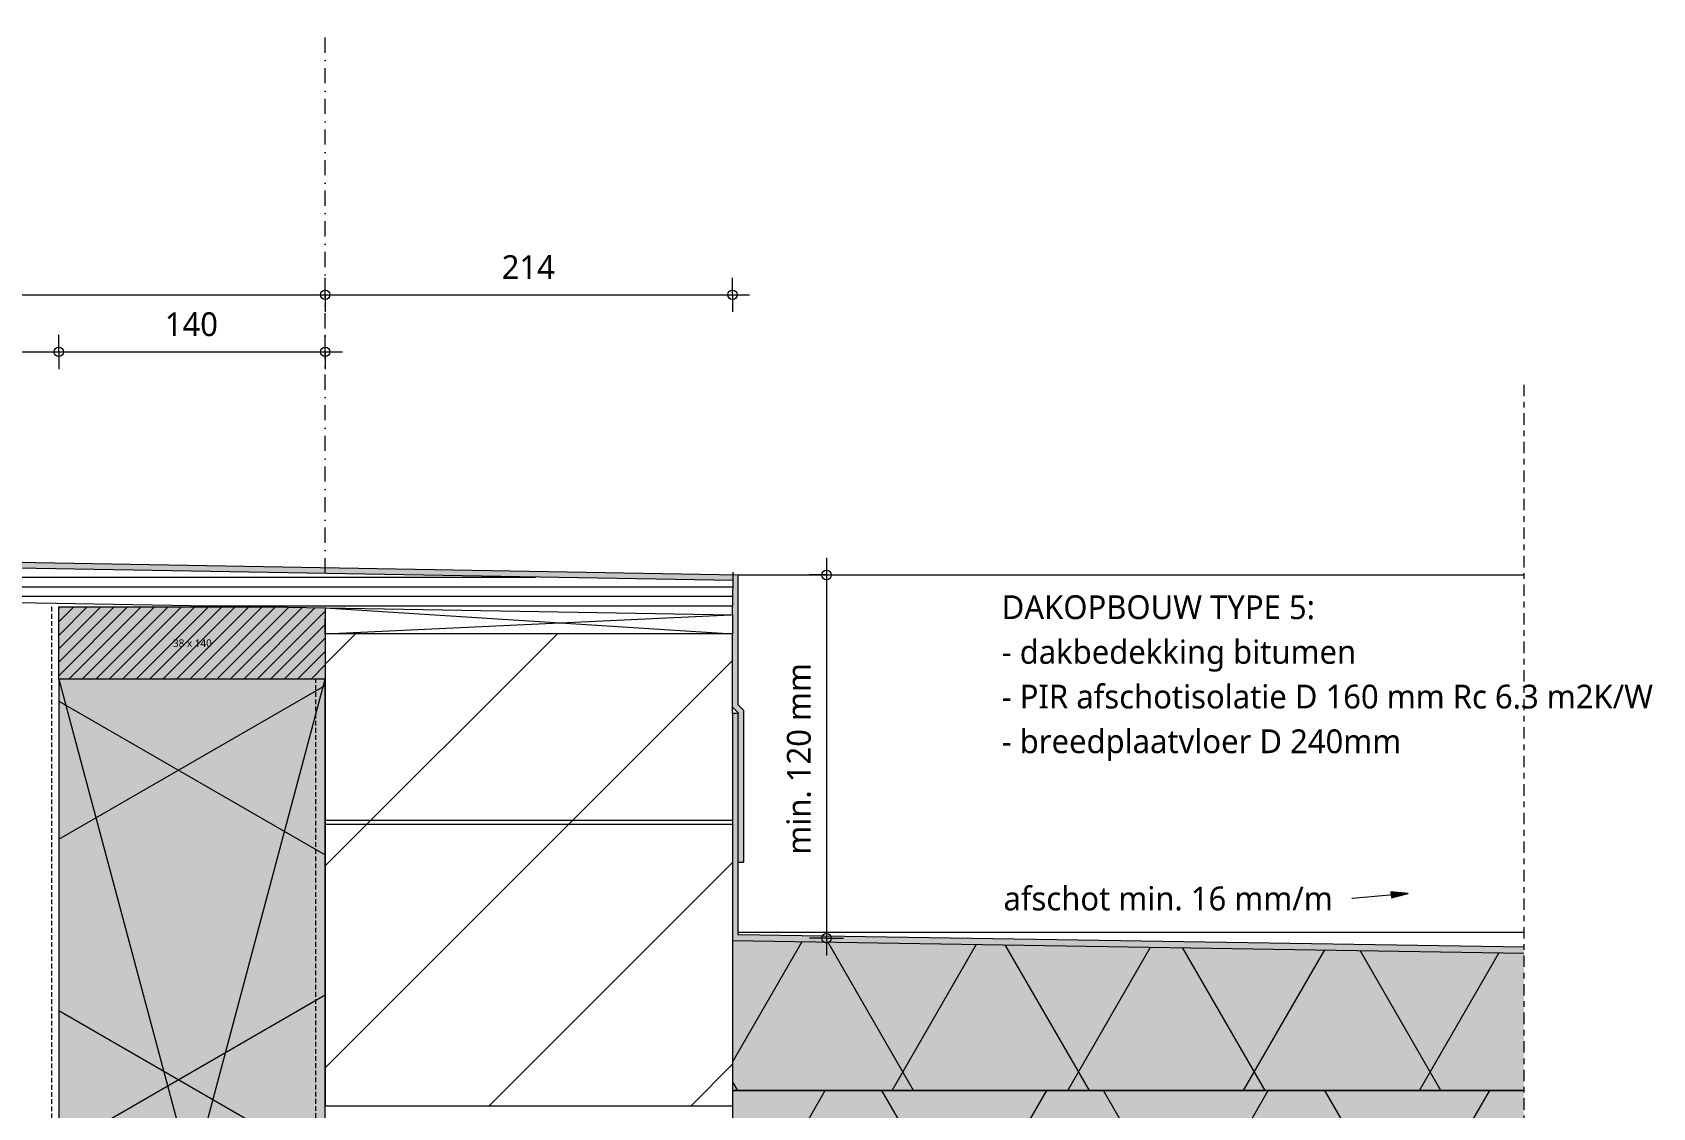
# Model space of a CAD drawing. Header units: millimetres. Extents: x -435 to 27166, y -19117 to 26500.
# Drawn here: x 7949 to 8800, y 7021 to 7586 of the extents above; entities that cross this region are included whole.
import ezdxf

# ---------------------------------------------------------------- set-up
doc = ezdxf.new("R2010")
doc.units = ezdxf.units.MM
for name, pattern in [('MV_center', [15, 6, -3, 3, -3]), ('MV_hidden', [3.75, 2.5, -1.25]), ('MV_stramien', [16, 8, -4, 0, -4])]:
    doc.linetypes.add(name, pattern=pattern)
for name, color, linetype, lineweight in [('A-ANNO-DIMS', 211, 'Continuous', 13), ('A-ANNO-DIMS-5', 211, 'Continuous', 13), ('A-ANNO-NOTE', 131, 'Continuous', 18), ('A-DETL', 90, 'Continuous', 13), ('A-DETL-GENF', 92, 'Continuous', 18), ('A-DETL-MEDM', 33, 'Continuous', 18), ('G-ANNO-TEXT', 231, 'Continuous', 13)]:
    doc.layers.add(name, color=color, linetype=linetype, lineweight=lineweight)
doc.styles.add('Segoe UI_1', font='segoeui.ttf', dxfattribs={"height": 4})
doc.styles.add('Segoe UI_3', font='segoeui.ttf', dxfattribs={"height": 12.5})
doc.styles.add('Segoe UI_B', font='segoeui.ttf', dxfattribs={"height": 12.5})
doc.dimstyles.new('2_5_mm_4', dxfattribs={"dimscale": 304.8, "dimtxt": 13.092049, "dimasz": 0.016404, "dimexe": 0.029528, "dimexo": 0.0625, "dimgap": 0.014764, "dimtad": 1, "dimdec": 0, "dimzin": 0, "dimdsep": 46, "dimtxsty": 'Segoe UI_3', "dimblk1": 'DOTBLANK', "dimblk2": 'DOTBLANK', "dimsah": 1, "dimcen": 0.09, "dimdle": 0.029528, "dimazin": 0, "dimtfac": 1, "dimtdec": 4, "dimtix": 1, "dimtmove": 0, "dimatfit": 3, "dimfxl": 0.029528, "dimfxlon": 1, "dimtvp": 1, "dimtfill": 1, "dimtolj": 1, "dimtzin": 0, "dimarcsym": 2})

# ---------------------------------------------------------------- blocks, each defined once
blk = doc.blocks.new('42 isolatie - Type 1-3763089-Details Appartement')
at = {"layer": 'A-DETL-GENF'}
blk.add_hatch(color=256, dxfattribs=at).paths.add_polyline_path([(523.41, 140.8), (0.28, 140.8), (0.28, 0.8), (523.41, 0.8)])
at = {"layer": 'A-DETL-GENF', "lineweight": 13}
h = blk.add_hatch(dxfattribs=at)
h.set_pattern_fill('FP_8', color=256, style=0, pattern_type=2)
h.set_pattern_definition([(60, (-857.8, 704), (-121.936, 70.4), []), (120, (-857.8, 704), (-121.936, -70.4), [])])
h.paths.add_polyline_path([(523.41, 140.8), (0.28, 140.8), (0.28, 0.8), (523.41, 0.8)])
at = {"layer": 'A-DETL-GENF'}
for p, q in [((224.44, 140.8), (0.28, 140.8)), ((0.28, 140.8), (0.28, 0.8)), ((224.44, 140.8), (0.28, 140.8)), ((316.44, 140.8), (224.44, 140.8)), ((316.44, 140.8), (224.44, 140.8)), ((523.41, 140.8), (316.44, 140.8)), ((523.41, 0.8), (523.41, 140.8)), ((0.28, 0.8), (523.41, 0.8)), ((0.28, 0.8), (523.41, 0.8))]:
    blk.add_line(p, q, dxfattribs=at)
blk = doc.blocks.new('00 hout_rechthoekig_sls - SLS 38x140-V106-Details Appartement')
at = {"layer": 'A-DETL-GENF', "lineweight": 13}
blk.add_hatch(color=256, dxfattribs=at).paths.add_polyline_path([(140, -38), (140, -0.48), (112.34, 0), (0, 0), (0, -38)])
at = {"layer": 'A-DETL-MEDM', "lineweight": 13}
h = blk.add_hatch(dxfattribs=at)
h.set_pattern_fill('FP_124', color=256, style=0, pattern_type=2)
h.set_pattern_definition([(45, (-7962.809, -7284.412), (-3.535534, 3.535534), [])])
h.paths.add_polyline_path([(140, -38), (140, -0.48), (112.34, 0), (0, 0), (0, -38)])
at = {"layer": 'A-DETL-MEDM'}
for p, q in [((0, 0), (112.34, 0)), ((0, -38), (0, 0)), ((140, -0.48), (140, -14.16)), ((140, -0.48), (140, -14.16)), ((140, -0.48), (140, -14.16)), ((140, -14.16), (140, -38)), ((140, -14.16), (140, -38)), ((140, -14.16), (140, -38)), ((140, -38), (0, -38)), ((140, -38), (0, -38))]:
    blk.add_line(p, q, dxfattribs=at)
blk = doc.blocks.new('42 isolatie - Type 1-V111-Details Appartement')
at = {"layer": 'A-DETL-GENF'}
blk.add_hatch(color=256, dxfattribs=at).paths.add_polyline_path([(0.28, 0.8), (416.08, 0.8), (416.08, 100.8), (0.28, 100.8)])
at = {"layer": 'A-DETL-GENF', "lineweight": 13}
h = blk.add_hatch(dxfattribs=at)
h.set_pattern_fill('FP_86', color=256, style=0, pattern_type=2)
h.set_pattern_definition([(60, (0, 0), (-87.295, 50.4), []), (120, (0, 0), (-87.295, -50.4), [])])
h.paths.add_polyline_path([(0.28, 0.8), (416.08, 0.8), (416.08, 100.8), (0.28, 100.8)])
at = {"layer": 'A-DETL-GENF'}
for p, q in [((416.08, 100.8), (0.28, 100.8)), ((0.28, 100.8), (0.28, 0.8)), ((0.28, 100.8), (0.28, 0.8)), ((0.28, 0.8), (416.08, 0.8)), ((0.28, 0.8), (416.08, 0.8))]:
    blk.add_line(p, q, dxfattribs=at)
blk = doc.blocks.new('42 isolatie - Type 1-V112-Details Appartement')
at = {"layer": 'A-DETL-GENF'}
blk.add_hatch(color=256, dxfattribs=at).paths.add_polyline_path([(0.28, 0.8), (416.08, 0.8), (416.08, 73.04), (0.28, 79.7), (0.28, 72.96)])
at = {"layer": 'A-DETL-GENF', "lineweight": 13}
h = blk.add_hatch(dxfattribs=at)
h.set_pattern_fill('FP_87', color=256, style=0, pattern_type=2)
h.set_pattern_definition([(60, (0, 0), (-69.282, 40), []), (120, (0, 0), (-69.282, -40), [])])
h.paths.add_polyline_path([(0.28, 0.8), (416.08, 0.8), (416.08, 73.04), (0.28, 79.7), (0.28, 72.96)])
at = {"layer": 'A-DETL-GENF'}
for p, q in [((0.28, 79.7), (0.28, 0.8)), ((0.28, 79.7), (0.28, 0.8)), ((0.28, 0.8), (416.08, 0.8)), ((0.28, 0.8), (416.08, 0.8))]:
    blk.add_line(p, q, dxfattribs=at)
blk = doc.blocks.new('NLRS_00_DI_maskeer - Type 1-4234981-Details Appartement')
at = {"layer": 'A-DETL-GENF', "linetype": 'MV_center'}
blk.add_line((710.86, 0), (-100, 0), dxfattribs=at)
blk = doc.blocks.new('DIMBLOCK450-Details Appartement')
at = {"layer": 'A-ANNO-DIMS-5'}
for p, q in [((7588.81, 7418.39), (7588.81, 7427.39)), ((7962.81, 7418.39), (7962.81, 7427.39)), ((7588.81, 7418.39), (7962.81, 7418.39)), ((7588.81, 7418.39), (7588.81, 7409.39)), ((7962.81, 7418.39), (7962.81, 7409.39))]:
    blk.add_line(p, q, dxfattribs=at)
for centre in [(7588.81, 7418.39), (7962.81, 7418.39)]:
    blk.add_circle(centre, 2.5, dxfattribs=at)
at = {"layer": 'A-ANNO-DIMS-5', "color": 0, "insert": (7761.53, 7439.2), "char_height": 12.5, "width": 34.2774, "attachment_point": 1, "line_spacing_factor": 1.142579, "style": 'Segoe UI_3', "bg_fill": 3, "box_fill_scale": 1.25, "bg_fill_color": 9, "bg_fill_true_color": 13158600, "bg_fill_transparency": 0}
blk.add_mtext('374', dxfattribs=at)
blk = doc.blocks.new('_DotBlank')
at = {"color": 0, "linetype": 'ByBlock', "lineweight": -2}
blk.add_line((-0.5, 0), (-1, 0), dxfattribs=at)
blk.add_circle((0, 0), 0.5, dxfattribs=at)
blk = doc.blocks.new('DIMBLOCK451-Details Appartement')
at = {"layer": 'A-ANNO-DIMS-5'}
for p, q in [((7962.81, 7418.39), (7962.81, 7427.39)), ((8102.81, 7418.39), (8102.81, 7427.39)), ((7962.81, 7418.39), (8111.81, 7418.39)), ((7962.81, 7418.39), (7962.81, 7409.39)), ((8102.81, 7418.39), (8102.81, 7409.39))]:
    blk.add_line(p, q, dxfattribs=at)
for centre in [(7962.81, 7418.39), (8102.81, 7418.39)]:
    blk.add_circle(centre, 2.5, dxfattribs=at)
at = {"layer": 'A-ANNO-DIMS-5', "color": 0, "insert": (8018.53, 7439.2), "char_height": 12.5, "width": 34.2774, "attachment_point": 1, "line_spacing_factor": 1.142579, "style": 'Segoe UI_3', "bg_fill": 3, "box_fill_scale": 1.25, "bg_fill_color": 9, "bg_fill_true_color": 13158600, "bg_fill_transparency": 0}
blk.add_mtext('140', dxfattribs=at)
blk = doc.blocks.new('DIMBLOCK456-Details Appartement')
at = {"layer": 'A-ANNO-DIMS-5'}
for p, q in [((8366.2, 7310.15), (8366.2, 7101.25)), ((8366.2, 7301.15), (8357.2, 7301.15)), ((8366.2, 7301.15), (8375.2, 7301.15)), ((8366.2, 7110.25), (8357.2, 7110.25)), ((8366.2, 7110.25), (8375.2, 7110.25))]:
    blk.add_line(p, q, dxfattribs=at)
for centre in [(8366.2, 7301.15), (8366.2, 7110.25)]:
    blk.add_circle(centre, 2.5, dxfattribs=at)
at = {"layer": 'A-ANNO-DIMS-5', "color": 0, "insert": (8345.39, 7154.16), "char_height": 12.5, "width": 123.6842, "attachment_point": 1, "rotation": 90, "line_spacing_factor": 1.142579, "style": 'Segoe UI_3', "bg_fill": 3, "box_fill_scale": 1.25, "bg_fill_color": 9, "bg_fill_true_color": 13158600, "bg_fill_transparency": 0}
blk.add_mtext('min. 120 mm', dxfattribs=at)
blk = doc.blocks.new('DIMBLOCK458-Details Appartement')
at = {"layer": 'A-ANNO-DIMS-5'}
for p, q in [((7488.81, 7448.39), (7488.81, 7457.39)), ((8102.81, 7448.39), (8102.81, 7457.39)), ((7479.81, 7448.39), (8102.81, 7448.39)), ((7488.81, 7448.39), (7488.81, 7439.39)), ((8102.81, 7448.39), (8102.81, 7439.39))]:
    blk.add_line(p, q, dxfattribs=at)
for centre in [(7488.81, 7448.39), (8102.81, 7448.39)]:
    blk.add_circle(centre, 2.5, dxfattribs=at)
at = {"layer": 'A-ANNO-DIMS-5', "color": 0, "insert": (7781.53, 7469.2), "char_height": 12.5, "width": 34.2774, "attachment_point": 1, "line_spacing_factor": 1.142579, "style": 'Segoe UI_3', "bg_fill": 3, "box_fill_scale": 1.25, "bg_fill_color": 9, "bg_fill_true_color": 13158600, "bg_fill_transparency": 0}
blk.add_mtext('614', dxfattribs=at)
blk = doc.blocks.new('DIMBLOCK459-Details Appartement')
at = {"layer": 'A-ANNO-DIMS-5'}
for p, q in [((8102.81, 7448.39), (8102.81, 7457.39)), ((8316.81, 7448.39), (8316.81, 7457.39)), ((8102.81, 7448.39), (8325.81, 7448.39)), ((8102.81, 7448.39), (8102.81, 7439.39)), ((8316.81, 7448.39), (8316.81, 7439.39))]:
    blk.add_line(p, q, dxfattribs=at)
for centre in [(8102.81, 7448.39), (8316.81, 7448.39)]:
    blk.add_circle(centre, 2.5, dxfattribs=at)
at = {"layer": 'A-ANNO-DIMS-5', "color": 0, "insert": (8195.53, 7469.2), "char_height": 12.5, "width": 34.2774, "attachment_point": 1, "line_spacing_factor": 1.142579, "style": 'Segoe UI_3', "bg_fill": 3, "box_fill_scale": 1.25, "bg_fill_color": 9, "bg_fill_true_color": 13158600, "bg_fill_transparency": 0}
blk.add_mtext('214', dxfattribs=at)

msp = doc.modelspace()

# ---------------------------------------------------------------- hatches: boundary and pattern name
at = {"layer": 'A-DETL-GENF'}
for points in [[(8322.81, 7150.28), (8322.81, 7229.91), (8319.81, 7232.91), (8319.81, 7301.14), (7529.94, 7314.93), (7528.37, 7316.52), (7476.39, 7317.28), (7476.37, 7314.28), (7509.17, 7313.8), (7509.63, 7313.85), (7510.23, 7313.78), (7513.93, 7313.73), (7514.72, 7313.8), (7515.39, 7313.71), (7527.1, 7313.53), (7528.66, 7311.95), (8317.11, 7298.19), (8316.81, 7280.19), (8316.81, 7231.66), (8319.81, 7228.66), (8319.81, 7150.28)], [(8732.62, 7102.49), (8732.62, 7105.49), (8319.81, 7112.1), (8319.81, 7228.39), (8316.81, 7228.39), (8316.81, 7109.15), (8621.93, 7104.26)]]:
    msp.add_hatch(color=7, dxfattribs=at).paths.add_polyline_path(points)
at = {"layer": 'A-DETL-GENF', "lineweight": 13}
h = msp.add_hatch(dxfattribs=at)
h.set_pattern_fill('FP_36', color=254, style=0, pattern_type=2)
h.set_pattern_definition([(0, (0, 0), (0, 5), [])])
h.paths.add_polyline_path([(8316.8, 7280.19), (8317.11, 7298.19), (7483.79, 7312.74), (7483.47, 7294.74), (8147.54, 7283.15)])
h = msp.add_hatch(dxfattribs=at)
h.set_pattern_fill('FP_9', color=57, style=0, pattern_type=2)
h.set_pattern_definition([(45, (0, 0), (-53.033, 53.033), [])])
h.paths.add_polyline_path([(8147.54, 7022.25), (8316.81, 7022.25), (8316.81, 7270.25), (8102.81, 7270.25), (8102.81, 7022.25)])
at = {"layer": 'G-ANNO-TEXT'}
msp.add_hatch(color=7, dxfattribs=at).paths.add_polyline_path([(8671.82, 7133.79), (8662.71, 7134.56), (8663, 7131.4)])

# ---------------------------------------------------------------- linework, layer by layer
at = {"layer": 'A-DETL', "linetype": 'MV_stramien', "lineweight": 18}
for p, q in [((8102.81, 7301.93), (8102.81, 7586.29)), ((8102.81, 7270.25), (8102.81, 7283.93)), ((8102.81, 6330.36), (8102.81, 7022.25))]:
    msp.add_line(p, q, dxfattribs=at)
at = {"layer": 'A-DETL', "lineweight": 18}
for p, q in [((8317.11, 7298.19), (7483.79, 7312.74)), ((8319.81, 7301.14), (7529.94, 7314.93)), ((8316.8, 7280.19), (8317.11, 7298.19)), ((8317.11, 7298.19), (8317.11, 7302.64)), ((8319.81, 7232.91), (8319.81, 7301.14)), ((7483.47, 7294.74), (8316.8, 7280.19)), ((8102.81, 7283.93), (8316.81, 7270.25)), ((8102.81, 7270.25), (8315.94, 7280.21)), ((8316.81, 7280.19), (8316.81, 7270.25)), ((8316.81, 7270.25), (8102.81, 7270.25)), ((8102.81, 7270.25), (8102.81, 7022.25)), ((8316.81, 7228.39), (8316.81, 7270.25)), ((7962.81, 7246.41), (8102.81, 6723.28)), ((7963.3, 6723.28), (8102.81, 7246.41)), ((8316.81, 7231.66), (8319.81, 7228.66)), ((8316.81, 7228.39), (8316.81, 7109.15)), ((8319.81, 7228.39), (8316.81, 7228.39)), ((8322.81, 7229.91), (8319.81, 7232.91)), ((8319.81, 7228.66), (8319.81, 7228.39)), ((8319.81, 7112.1), (8319.81, 7228.39)), ((8322.81, 7150.28), (8322.81, 7229.91)), ((8102.81, 7172.25), (8316.81, 7172.25)), ((8102.81, 7170.25), (8316.81, 7170.25)), ((8319.81, 7150.28), (8322.81, 7150.28)), ((8316.81, 7109.15), (8732.62, 7102.49)), ((8732.62, 7113.2), (8319.81, 7113.2)), ((8732.62, 7105.49), (8319.81, 7112.1)), ((8102.81, 7022.25), (8316.81, 7022.25))]:
    msp.add_line(p, q, dxfattribs=at)
at = {"layer": 'A-DETL'}
msp.add_line((8319.81, 7301.15), (8732.62, 7301.15), dxfattribs=at)
at = {"layer": 'A-DETL', "linetype": 'MV_hidden', "lineweight": 18}
for p, q in [((7959.08, 7284.41), (7959.08, 6665.25)), ((8097.81, 6723.28), (8097.81, 7246.41))]:
    msp.add_line(p, q, dxfattribs=at)
at = {"layer": 'G-ANNO-TEXT', "color": 250}
for p, q in [((8671.82, 7133.79), (8642.61, 7131.14)), ((8671.82, 7133.79), (8662.71, 7134.56)), ((8662.71, 7134.56), (8663, 7131.4)), ((8663, 7131.4), (8671.82, 7133.79)), ((8642.61, 7131.14), (8642.28, 7131.14))]:
    msp.add_line(p, q, dxfattribs=at)

# ---------------------------------------------------------------- block references
at = {"layer": 'A-DETL-GENF', "linetype": 'MV_center', "rotation": 89.99999999999623}
msp.add_blockref('NLRS_00_DI_maskeer - Type 1-4234981-Details Appartement', (8732.62, 6690.28), dxfattribs=at)
at = {"layer": 'A-DETL-GENF', "rotation": 270.0000000000011}
msp.add_blockref('42 isolatie - Type 1-3763089-Details Appartement', (7962.01, 7246.69), dxfattribs=at)
at = {"layer": 'A-DETL-GENF'}
for name, p in [('42 isolatie - Type 1-V112-Details Appartement', (8316.53, 7029.45)), ('42 isolatie - Type 1-V111-Details Appartement', (8316.53, 6929.45))]:
    msp.add_blockref(name, p, dxfattribs=at)
at = {"layer": 'A-DETL-MEDM', "lineweight": 13}
msp.add_blockref('00 hout_rechthoekig_sls - SLS 38x140-V106-Details Appartement', (7962.81, 7284.41), dxfattribs=at)

# ---------------------------------------------------------------- texts
at = {"layer": 'A-ANNO-NOTE', "lineweight": 13, "insert": (8022.85, 7267.32), "char_height": 4, "width": 27.6582, "attachment_point": 1, "style": 'Segoe UI_1'}
msp.add_mtext('38 x 140', dxfattribs=at)
at = {"layer": 'G-ANNO-TEXT', "color": 7, "char_height": 12.5, "attachment_point": 1}
for s, insert, width, style in [('DAKOPBOUW TYPE 5:', (8458.24, 7290.46), 218.8607, 'Segoe UI_B'), ('- dakbedekking bitumen', (8458.24, 7266.98), 230.4852, 'Segoe UI_3'), ('- PIR afschotisolatie D 160 mm Rc 6.3 m2K/W', (8458.24, 7243.49), 428.502, 'Segoe UI_3'), ('- breedplaatvloer D 240mm', (8458.24, 7220.01), 260.1476, 'Segoe UI_3'), ('afschot min. 16 mm/m', (8459.16, 7137.39), 212.848, 'Segoe UI_3')]:
    msp.add_mtext(s, dxfattribs=dict(at, insert=insert, width=width, style=style))

# ---------------------------------------------------------------- dimensions: what is measured, and where the dimension line sits
at = {"layer": 'A-ANNO-DIMS'}
dim = msp.add_linear_dim(base=(7962.81, 7418.39), p1=(7588.81, 7409.39), p2=(7962.81, 7409.39), dimstyle='2_5_mm_4', override={"dimpost": '<>', "dimfxl": 374.000011}, dxfattribs=at)
dim.commit()
dim.dimension.update_dxf_attribs({"geometry": 'DIMBLOCK450-Details Appartement', "text_midpoint": (7775.81, 7429.35)})

# ---------------------------------------------------------------- next in the draw order: dimensions: what is measured, and where the dimension line sits
dim = msp.add_linear_dim(base=(8102.81, 7418.39), p1=(7962.81, 7409.39), p2=(8102.81, 7409.39), dimstyle='2_5_mm_4', override={"dimpost": '<>', "dimfxl": 140}, dxfattribs=at)
dim.commit()
dim.dimension.update_dxf_attribs({"geometry": 'DIMBLOCK451-Details Appartement', "text_midpoint": (8032.81, 7429.39)})
dim = msp.add_linear_dim(base=(8366.2, 7110.25), p1=(8375.2, 7301.15), p2=(8375.2, 7110.25), angle=90, text='min. 120 mm', dimstyle='2_5_mm_4', override={"dimpost": '<>', "dimfxl": 190.896864}, dxfattribs=at)
dim.commit()
dim.dimension.update_dxf_attribs({"geometry": 'DIMBLOCK456-Details Appartement', "text_midpoint": (8355.06, 7205.7)})

# ---------------------------------------------------------------- next in the draw order: dimensions: what is measured, and where the dimension line sits
dim = msp.add_linear_dim(base=(8102.81, 7448.39), p1=(7488.81, 7439.39), p2=(8102.81, 7457.39), dimstyle='2_5_mm_4', override={"dimpost": '<>', "dimfxl": 614.263798}, dxfattribs=at)
dim.commit()
dim.dimension.update_dxf_attribs({"geometry": 'DIMBLOCK458-Details Appartement', "text_midpoint": (7795.81, 7459.39)})

# ---------------------------------------------------------------- next in the draw order: dimensions: what is measured, and where the dimension line sits
dim = msp.add_linear_dim(base=(8316.81, 7448.39), p1=(8102.81, 7457.39), p2=(8316.81, 7439.39), dimstyle='2_5_mm_4', override={"dimpost": '<>', "dimfxl": 214.755675}, dxfattribs=at)
dim.commit()
dim.dimension.update_dxf_attribs({"geometry": 'DIMBLOCK459-Details Appartement', "text_midpoint": (8209.81, 7459.28)})

doc.saveas('drawing.dxf')
